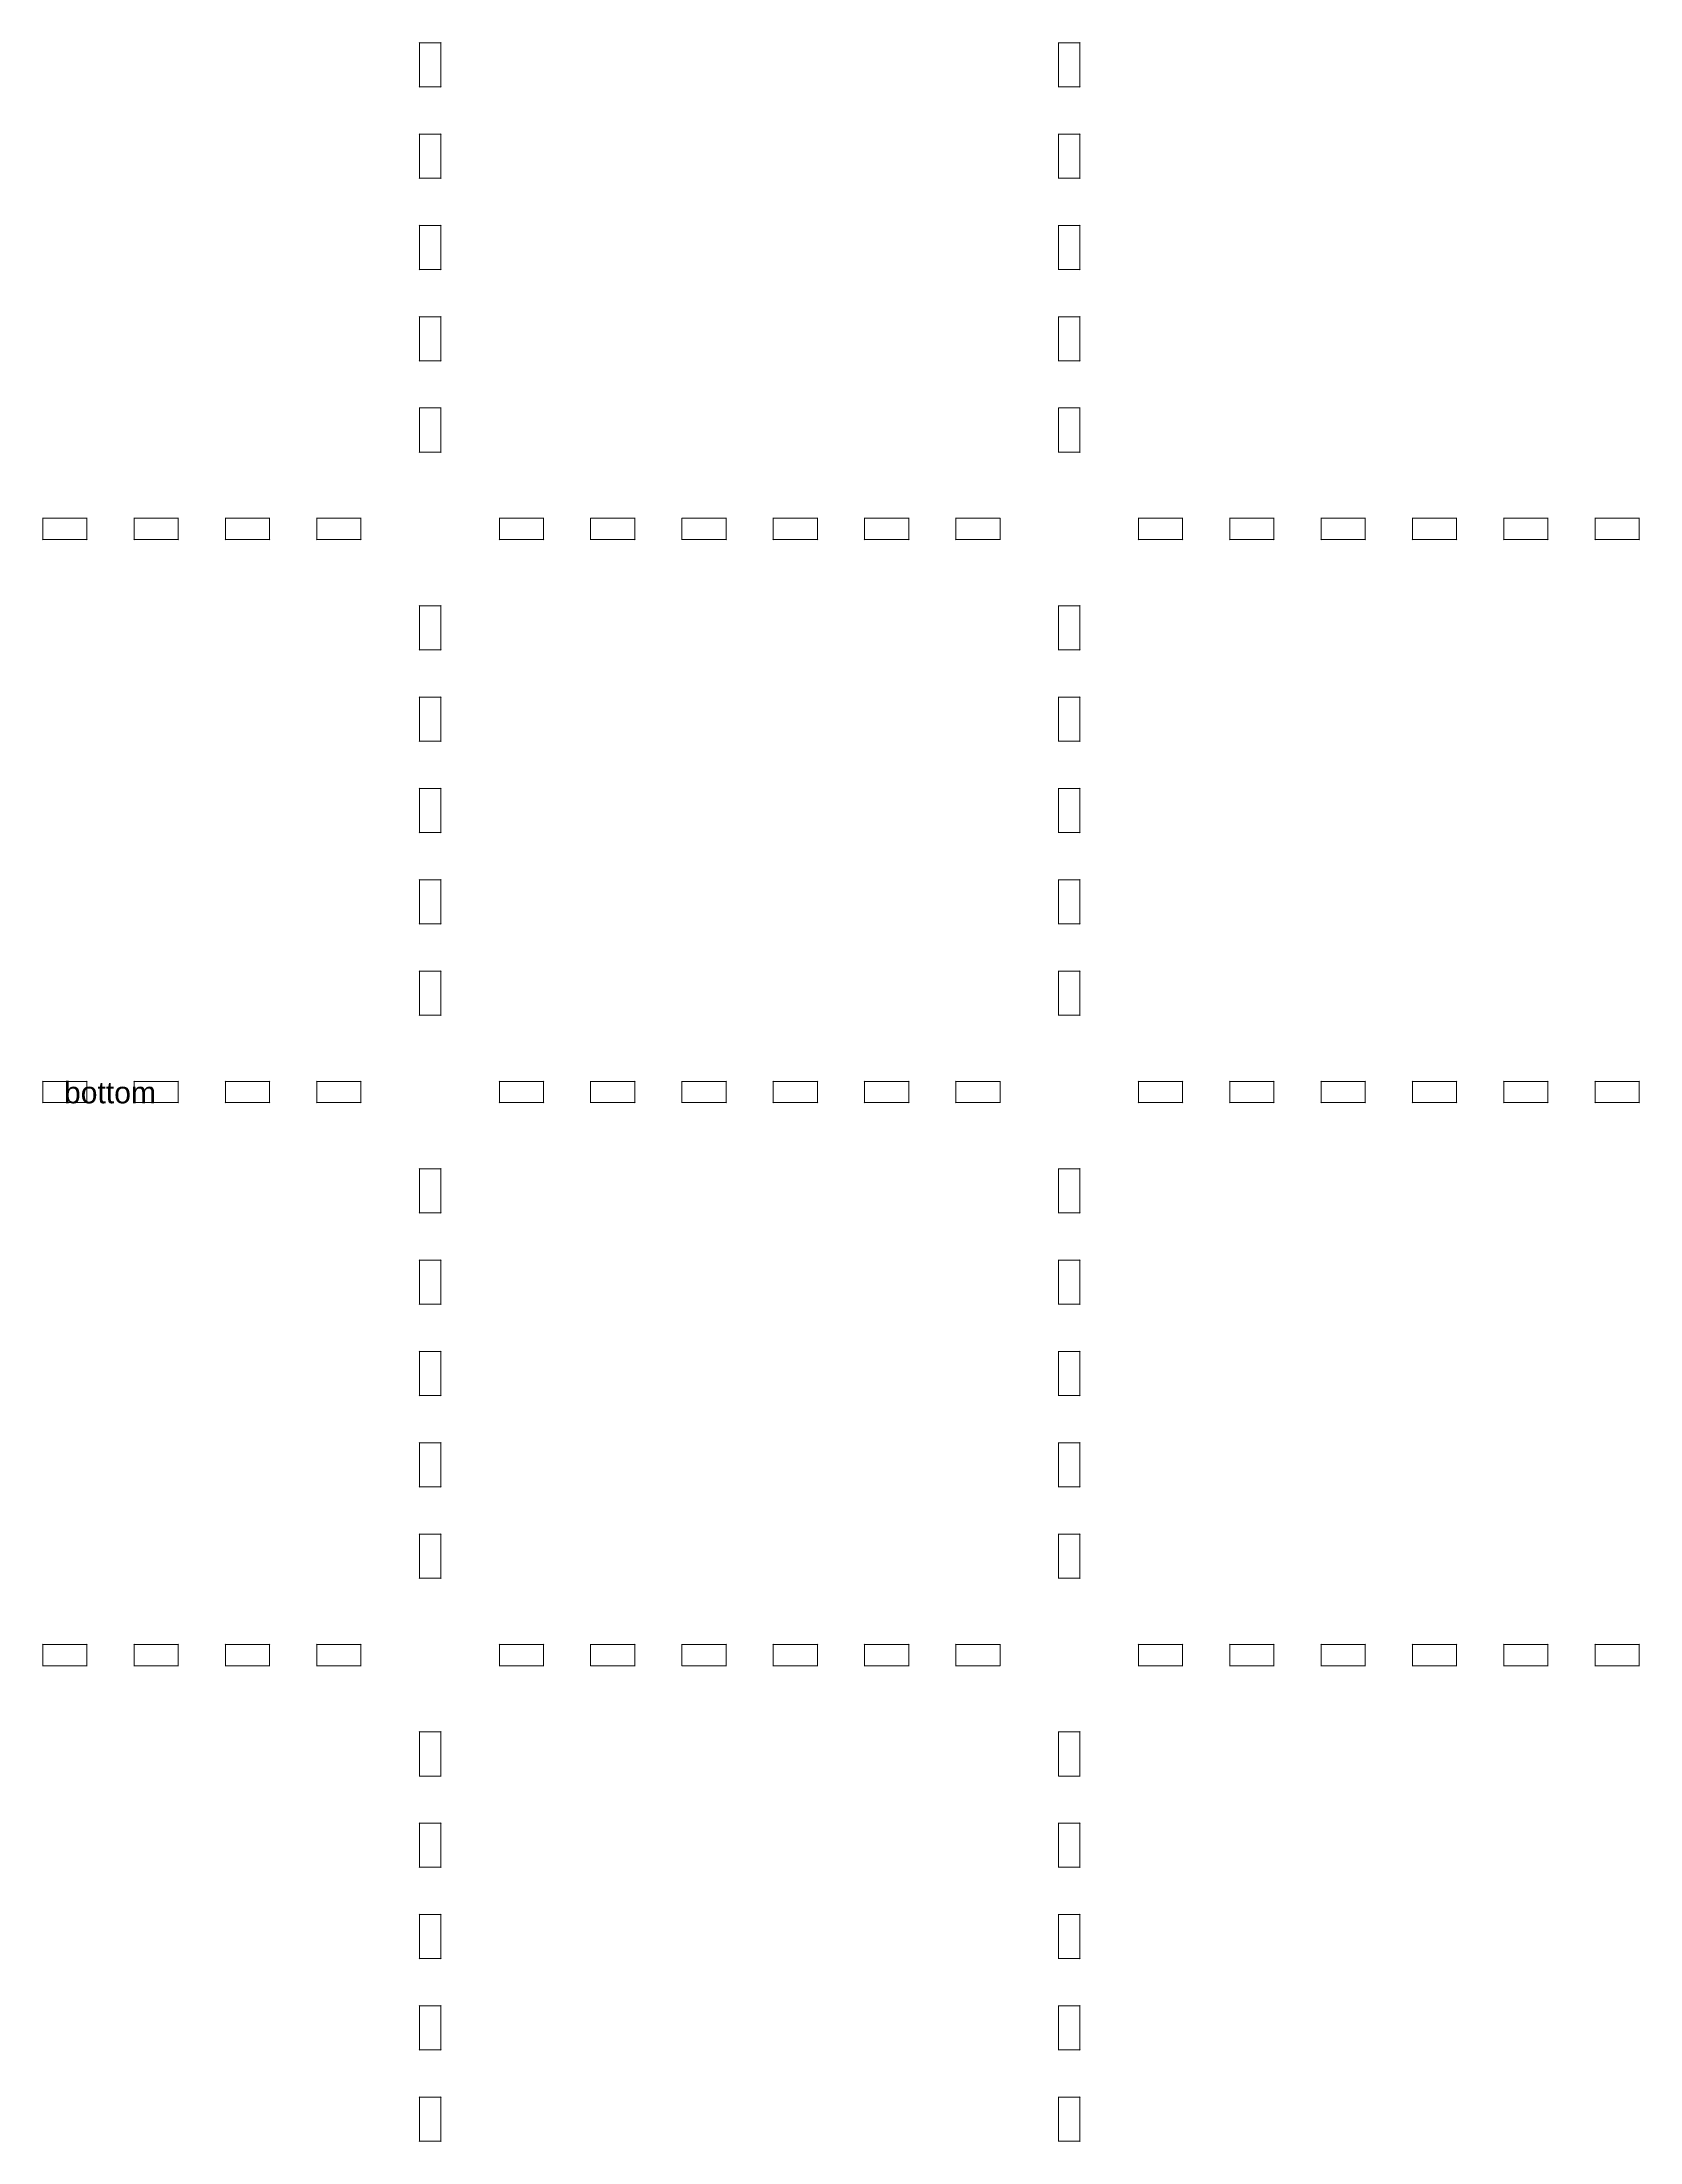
# Model space of a CAD drawing. Header units: millimetres. Extents: x 10 to 734, y 10 to 957.
# Drawn here: x 212.6 to 422.6, y 179 to 455 of the extents above; entities that cross this region are included whole.
import ezdxf

# ---------------------------------------------------------------- set-up
doc = ezdxf.new("R2010")
doc.units = ezdxf.units.MM
doc.header["$MEASUREMENT"] = 0
doc.layers.add('Layer 1', color=7, linetype='Continuous', lineweight=0)

# ---------------------------------------------------------------- blocks, each defined once
blk = doc.blocks.new('Block_3')
at = {"layer": 'Layer 1', "color": 5, "lineweight": 20, "true_color": 0x0000ff}
for points in [[(265, 452), (265, 452), (265, 449.1), (265, 449.1), (265, 449), (265.1, 449.1), (265, 449.1), (265, 449.1), (262.2, 449.1), (262.2, 449.1), (262.1, 449.1), (262.2, 449), (262.2, 449.1), (262.2, 449.1), (262.2, 454.9), (262.2, 454.9), (262.2, 455), (262.1, 454.9), (262.2, 454.9), (262.2, 454.9), (265, 454.9), (265, 454.9), (265.1, 454.9), (265, 455), (265, 454.9), (265, 454.9), (265, 452), (265, 452)], [(349, 452), (349, 452), (349, 449.1), (349, 449.1), (349, 449), (349.1, 449.1), (349, 449.1), (349, 449.1), (346.2, 449.1), (346.2, 449.1), (346.1, 449.1), (346.2, 449), (346.2, 449.1), (346.2, 449.1), (346.2, 454.9), (346.2, 454.9), (346.2, 455), (346.1, 454.9), (346.2, 454.9), (346.2, 454.9), (349, 454.9), (349, 454.9), (349.1, 454.9), (349, 455), (349, 454.9), (349, 454.9), (349, 452), (349, 452)], [(265, 440), (265, 440), (265, 437.1), (265, 437.1), (265, 437), (265.1, 437.1), (265, 437.1), (265, 437.1), (262.2, 437.1), (262.2, 437.1), (262.1, 437.1), (262.2, 437), (262.2, 437.1), (262.2, 437.1), (262.2, 442.9), (262.2, 442.9), (262.2, 443), (262.1, 442.9), (262.2, 442.9), (262.2, 442.9), (265, 442.9), (265, 442.9), (265.1, 442.9), (265, 443), (265, 442.9), (265, 442.9), (265, 440), (265, 440)], [(349, 440), (349, 440), (349, 437.1), (349, 437.1), (349, 437), (349.1, 437.1), (349, 437.1), (349, 437.1), (346.2, 437.1), (346.2, 437.1), (346.1, 437.1), (346.2, 437), (346.2, 437.1), (346.2, 437.1), (346.2, 442.9), (346.2, 442.9), (346.2, 443), (346.1, 442.9), (346.2, 442.9), (346.2, 442.9), (349, 442.9), (349, 442.9), (349.1, 442.9), (349, 443), (349, 442.9), (349, 442.9), (349, 440), (349, 440)], [(265, 428), (265, 428), (265, 425.1), (265, 425.1), (265, 425), (265.1, 425.1), (265, 425.1), (265, 425.1), (262.2, 425.1), (262.2, 425.1), (262.1, 425.1), (262.2, 425), (262.2, 425.1), (262.2, 425.1), (262.2, 430.9), (262.2, 430.9), (262.2, 431), (262.1, 430.9), (262.2, 430.9), (262.2, 430.9), (265, 430.9), (265, 430.9), (265.1, 430.9), (265, 431), (265, 430.9), (265, 430.9), (265, 428), (265, 428)], [(349, 428), (349, 428), (349, 425.1), (349, 425.1), (349, 425), (349.1, 425.1), (349, 425.1), (349, 425.1), (346.2, 425.1), (346.2, 425.1), (346.1, 425.1), (346.2, 425), (346.2, 425.1), (346.2, 425.1), (346.2, 430.9), (346.2, 430.9), (346.2, 431), (346.1, 430.9), (346.2, 430.9), (346.2, 430.9), (349, 430.9), (349, 430.9), (349.1, 430.9), (349, 431), (349, 430.9), (349, 430.9), (349, 428), (349, 428)], [(265, 416), (265, 416), (265, 413.1), (265, 413.1), (265, 413), (265.1, 413.1), (265, 413.1), (265, 413.1), (262.2, 413.1), (262.2, 413.1), (262.1, 413.1), (262.2, 413), (262.2, 413.1), (262.2, 413.1), (262.2, 418.9), (262.2, 418.9), (262.2, 419), (262.1, 418.9), (262.2, 418.9), (262.2, 418.9), (265, 418.9), (265, 418.9), (265.1, 418.9), (265, 419), (265, 418.9), (265, 418.9), (265, 416), (265, 416)], [(349, 416), (349, 416), (349, 413.1), (349, 413.1), (349, 413), (349.1, 413.1), (349, 413.1), (349, 413.1), (346.2, 413.1), (346.2, 413.1), (346.1, 413.1), (346.2, 413), (346.2, 413.1), (346.2, 413.1), (346.2, 418.9), (346.2, 418.9), (346.2, 419), (346.1, 418.9), (346.2, 418.9), (346.2, 418.9), (349, 418.9), (349, 418.9), (349.1, 418.9), (349, 419), (349, 418.9), (349, 418.9), (349, 416), (349, 416)], [(265, 404), (265, 404), (265, 401.1), (265, 401.1), (265, 401), (265.1, 401.1), (265, 401.1), (265, 401.1), (262.2, 401.1), (262.2, 401.1), (262.1, 401.1), (262.2, 401), (262.2, 401.1), (262.2, 401.1), (262.2, 406.9), (262.2, 406.9), (262.2, 407), (262.1, 406.9), (262.2, 406.9), (262.2, 406.9), (265, 406.9), (265, 406.9), (265.1, 406.9), (265, 407), (265, 406.9), (265, 406.9), (265, 404), (265, 404)], [(349, 404), (349, 404), (349, 401.1), (349, 401.1), (349, 401), (349.1, 401.1), (349, 401.1), (349, 401.1), (346.2, 401.1), (346.2, 401.1), (346.1, 401.1), (346.2, 401), (346.2, 401.1), (346.2, 401.1), (346.2, 406.9), (346.2, 406.9), (346.2, 407), (346.1, 406.9), (346.2, 406.9), (346.2, 406.9), (349, 406.9), (349, 406.9), (349.1, 406.9), (349, 407), (349, 406.9), (349, 406.9), (349, 404), (349, 404)], [(215.6, 392.4), (215.6, 392.4), (218.5, 392.4), (218.5, 392.4), (218.6, 392.4), (218.5, 392.5), (218.5, 392.4), (218.5, 392.4), (218.5, 389.6), (218.5, 389.6), (218.5, 389.5), (218.6, 389.6), (218.5, 389.6), (218.5, 389.6), (212.7, 389.6), (212.7, 389.6), (212.6, 389.6), (212.7, 389.5), (212.7, 389.6), (212.7, 389.6), (212.7, 392.4), (212.7, 392.4), (212.7, 392.5), (212.6, 392.4), (212.7, 392.4), (212.7, 392.4), (215.6, 392.4), (215.6, 392.4)], [(227.6, 392.4), (227.6, 392.4), (230.5, 392.4), (230.5, 392.4), (230.6, 392.4), (230.5, 392.5), (230.5, 392.4), (230.5, 392.4), (230.5, 389.6), (230.5, 389.6), (230.5, 389.5), (230.6, 389.6), (230.5, 389.6), (230.5, 389.6), (224.7, 389.6), (224.7, 389.6), (224.6, 389.6), (224.7, 389.5), (224.7, 389.6), (224.7, 389.6), (224.7, 392.4), (224.7, 392.4), (224.7, 392.5), (224.6, 392.4), (224.7, 392.4), (224.7, 392.4), (227.6, 392.4), (227.6, 392.4)], [(239.6, 392.4), (239.6, 392.4), (242.5, 392.4), (242.5, 392.4), (242.6, 392.4), (242.5, 392.5), (242.5, 392.4), (242.5, 392.4), (242.5, 389.6), (242.5, 389.6), (242.5, 389.5), (242.6, 389.6), (242.5, 389.6), (242.5, 389.6), (236.7, 389.6), (236.7, 389.6), (236.6, 389.6), (236.7, 389.5), (236.7, 389.6), (236.7, 389.6), (236.7, 392.4), (236.7, 392.4), (236.7, 392.5), (236.6, 392.4), (236.7, 392.4), (236.7, 392.4), (239.6, 392.4), (239.6, 392.4)], [(251.6, 392.4), (251.6, 392.4), (254.5, 392.4), (254.5, 392.4), (254.6, 392.4), (254.5, 392.5), (254.5, 392.4), (254.5, 392.4), (254.5, 389.6), (254.5, 389.6), (254.5, 389.5), (254.6, 389.6), (254.5, 389.6), (254.5, 389.6), (248.7, 389.6), (248.7, 389.6), (248.6, 389.6), (248.7, 389.5), (248.7, 389.6), (248.7, 389.6), (248.7, 392.4), (248.7, 392.4), (248.7, 392.5), (248.6, 392.4), (248.7, 392.4), (248.7, 392.4), (251.6, 392.4), (251.6, 392.4)], [(275.6, 392.4), (275.6, 392.4), (278.5, 392.4), (278.5, 392.4), (278.6, 392.4), (278.5, 392.5), (278.5, 392.4), (278.5, 392.4), (278.5, 389.6), (278.5, 389.6), (278.5, 389.5), (278.6, 389.6), (278.5, 389.6), (278.5, 389.6), (272.7, 389.6), (272.7, 389.6), (272.6, 389.6), (272.7, 389.5), (272.7, 389.6), (272.7, 389.6), (272.7, 392.4), (272.7, 392.4), (272.7, 392.5), (272.6, 392.4), (272.7, 392.4), (272.7, 392.4), (275.6, 392.4), (275.6, 392.4)], [(287.6, 392.4), (287.6, 392.4), (290.5, 392.4), (290.5, 392.4), (290.6, 392.4), (290.5, 392.5), (290.5, 392.4), (290.5, 392.4), (290.5, 389.6), (290.5, 389.6), (290.5, 389.5), (290.6, 389.6), (290.5, 389.6), (290.5, 389.6), (284.7, 389.6), (284.7, 389.6), (284.6, 389.6), (284.7, 389.5), (284.7, 389.6), (284.7, 389.6), (284.7, 392.4), (284.7, 392.4), (284.7, 392.5), (284.6, 392.4), (284.7, 392.4), (284.7, 392.4), (287.6, 392.4), (287.6, 392.4)], [(299.6, 392.4), (299.6, 392.4), (302.5, 392.4), (302.5, 392.4), (302.6, 392.4), (302.5, 392.5), (302.5, 392.4), (302.5, 392.4), (302.5, 389.6), (302.5, 389.6), (302.5, 389.5), (302.6, 389.6), (302.5, 389.6), (302.5, 389.6), (296.7, 389.6), (296.7, 389.6), (296.6, 389.6), (296.7, 389.5), (296.7, 389.6), (296.7, 389.6), (296.7, 392.4), (296.7, 392.4), (296.7, 392.5), (296.6, 392.4), (296.7, 392.4), (296.7, 392.4), (299.6, 392.4), (299.6, 392.4)], [(311.6, 392.4), (311.6, 392.4), (314.5, 392.4), (314.5, 392.4), (314.6, 392.4), (314.5, 392.5), (314.5, 392.4), (314.5, 392.4), (314.5, 389.6), (314.5, 389.6), (314.5, 389.5), (314.6, 389.6), (314.5, 389.6), (314.5, 389.6), (308.7, 389.6), (308.7, 389.6), (308.6, 389.6), (308.7, 389.5), (308.7, 389.6), (308.7, 389.6), (308.7, 392.4), (308.7, 392.4), (308.7, 392.5), (308.6, 392.4), (308.7, 392.4), (308.7, 392.4), (311.6, 392.4), (311.6, 392.4)], [(323.6, 392.4), (323.6, 392.4), (326.5, 392.4), (326.5, 392.4), (326.6, 392.4), (326.5, 392.5), (326.5, 392.4), (326.5, 392.4), (326.5, 389.6), (326.5, 389.6), (326.5, 389.5), (326.6, 389.6), (326.5, 389.6), (326.5, 389.6), (320.7, 389.6), (320.7, 389.6), (320.6, 389.6), (320.7, 389.5), (320.7, 389.6), (320.7, 389.6), (320.7, 392.4), (320.7, 392.4), (320.7, 392.5), (320.6, 392.4), (320.7, 392.4), (320.7, 392.4), (323.6, 392.4), (323.6, 392.4)], [(335.6, 392.4), (335.6, 392.4), (338.5, 392.4), (338.5, 392.4), (338.6, 392.4), (338.5, 392.5), (338.5, 392.4), (338.5, 392.4), (338.5, 389.6), (338.5, 389.6), (338.5, 389.5), (338.6, 389.6), (338.5, 389.6), (338.5, 389.6), (332.7, 389.6), (332.7, 389.6), (332.6, 389.6), (332.7, 389.5), (332.7, 389.6), (332.7, 389.6), (332.7, 392.4), (332.7, 392.4), (332.7, 392.5), (332.6, 392.4), (332.7, 392.4), (332.7, 392.4), (335.6, 392.4), (335.6, 392.4)], [(359.6, 392.4), (359.6, 392.4), (362.5, 392.4), (362.5, 392.4), (362.6, 392.4), (362.5, 392.5), (362.5, 392.4), (362.5, 392.4), (362.5, 389.6), (362.5, 389.6), (362.5, 389.5), (362.6, 389.6), (362.5, 389.6), (362.5, 389.6), (356.7, 389.6), (356.7, 389.6), (356.6, 389.6), (356.7, 389.5), (356.7, 389.6), (356.7, 389.6), (356.7, 392.4), (356.7, 392.4), (356.7, 392.5), (356.6, 392.4), (356.7, 392.4), (356.7, 392.4), (359.6, 392.4), (359.6, 392.4)], [(371.6, 392.4), (371.6, 392.4), (374.5, 392.4), (374.5, 392.4), (374.6, 392.4), (374.5, 392.5), (374.5, 392.4), (374.5, 392.4), (374.5, 389.6), (374.5, 389.6), (374.5, 389.5), (374.6, 389.6), (374.5, 389.6), (374.5, 389.6), (368.7, 389.6), (368.7, 389.6), (368.6, 389.6), (368.7, 389.5), (368.7, 389.6), (368.7, 389.6), (368.7, 392.4), (368.7, 392.4), (368.7, 392.5), (368.6, 392.4), (368.7, 392.4), (368.7, 392.4), (371.6, 392.4), (371.6, 392.4)], [(383.6, 392.4), (383.6, 392.4), (386.5, 392.4), (386.5, 392.4), (386.6, 392.4), (386.5, 392.5), (386.5, 392.4), (386.5, 392.4), (386.5, 389.6), (386.5, 389.6), (386.5, 389.5), (386.6, 389.6), (386.5, 389.6), (386.5, 389.6), (380.7, 389.6), (380.7, 389.6), (380.6, 389.6), (380.7, 389.5), (380.7, 389.6), (380.7, 389.6), (380.7, 392.4), (380.7, 392.4), (380.7, 392.5), (380.6, 392.4), (380.7, 392.4), (380.7, 392.4), (383.6, 392.4), (383.6, 392.4)], [(395.6, 392.4), (395.6, 392.4), (398.5, 392.4), (398.5, 392.4), (398.6, 392.4), (398.5, 392.5), (398.5, 392.4), (398.5, 392.4), (398.5, 389.6), (398.5, 389.6), (398.5, 389.5), (398.6, 389.6), (398.5, 389.6), (398.5, 389.6), (392.7, 389.6), (392.7, 389.6), (392.6, 389.6), (392.7, 389.5), (392.7, 389.6), (392.7, 389.6), (392.7, 392.4), (392.7, 392.4), (392.7, 392.5), (392.6, 392.4), (392.7, 392.4), (392.7, 392.4), (395.6, 392.4), (395.6, 392.4)], [(407.6, 392.4), (407.6, 392.4), (410.5, 392.4), (410.5, 392.4), (410.6, 392.4), (410.5, 392.5), (410.5, 392.4), (410.5, 392.4), (410.5, 389.6), (410.5, 389.6), (410.5, 389.5), (410.6, 389.6), (410.5, 389.6), (410.5, 389.6), (404.7, 389.6), (404.7, 389.6), (404.6, 389.6), (404.7, 389.5), (404.7, 389.6), (404.7, 389.6), (404.7, 392.4), (404.7, 392.4), (404.7, 392.5), (404.6, 392.4), (404.7, 392.4), (404.7, 392.4), (407.6, 392.4), (407.6, 392.4)], [(419.6, 392.4), (419.6, 392.4), (422.5, 392.4), (422.5, 392.4), (422.6, 392.4), (422.5, 392.5), (422.5, 392.4), (422.5, 392.4), (422.5, 389.6), (422.5, 389.6), (422.5, 389.5), (422.6, 389.6), (422.5, 389.6), (422.5, 389.6), (416.7, 389.6), (416.7, 389.6), (416.6, 389.6), (416.7, 389.5), (416.7, 389.6), (416.7, 389.6), (416.7, 392.4), (416.7, 392.4), (416.7, 392.5), (416.6, 392.4), (416.7, 392.4), (416.7, 392.4), (419.6, 392.4), (419.6, 392.4)], [(265, 378), (265, 378), (265, 375.1), (265, 375.1), (265, 375), (265.1, 375.1), (265, 375.1), (265, 375.1), (262.2, 375.1), (262.2, 375.1), (262.1, 375.1), (262.2, 375), (262.2, 375.1), (262.2, 375.1), (262.2, 380.9), (262.2, 380.9), (262.2, 381), (262.1, 380.9), (262.2, 380.9), (262.2, 380.9), (265, 380.9), (265, 380.9), (265.1, 380.9), (265, 381), (265, 380.9), (265, 380.9), (265, 378), (265, 378)], [(349, 378), (349, 378), (349, 375.1), (349, 375.1), (349, 375), (349.1, 375.1), (349, 375.1), (349, 375.1), (346.2, 375.1), (346.2, 375.1), (346.1, 375.1), (346.2, 375), (346.2, 375.1), (346.2, 375.1), (346.2, 380.9), (346.2, 380.9), (346.2, 381), (346.1, 380.9), (346.2, 380.9), (346.2, 380.9), (349, 380.9), (349, 380.9), (349.1, 380.9), (349, 381), (349, 380.9), (349, 380.9), (349, 378), (349, 378)], [(265, 366), (265, 366), (265, 363.1), (265, 363.1), (265, 363), (265.1, 363.1), (265, 363.1), (265, 363.1), (262.2, 363.1), (262.2, 363.1), (262.1, 363.1), (262.2, 363), (262.2, 363.1), (262.2, 363.1), (262.2, 368.9), (262.2, 368.9), (262.2, 369), (262.1, 368.9), (262.2, 368.9), (262.2, 368.9), (265, 368.9), (265, 368.9), (265.1, 368.9), (265, 369), (265, 368.9), (265, 368.9), (265, 366), (265, 366)], [(349, 366), (349, 366), (349, 363.1), (349, 363.1), (349, 363), (349.1, 363.1), (349, 363.1), (349, 363.1), (346.2, 363.1), (346.2, 363.1), (346.1, 363.1), (346.2, 363), (346.2, 363.1), (346.2, 363.1), (346.2, 368.9), (346.2, 368.9), (346.2, 369), (346.1, 368.9), (346.2, 368.9), (346.2, 368.9), (349, 368.9), (349, 368.9), (349.1, 368.9), (349, 369), (349, 368.9), (349, 368.9), (349, 366), (349, 366)], [(265, 354), (265, 354), (265, 351.1), (265, 351.1), (265, 351), (265.1, 351.1), (265, 351.1), (265, 351.1), (262.2, 351.1), (262.2, 351.1), (262.1, 351.1), (262.2, 351), (262.2, 351.1), (262.2, 351.1), (262.2, 356.9), (262.2, 356.9), (262.2, 357), (262.1, 356.9), (262.2, 356.9), (262.2, 356.9), (265, 356.9), (265, 356.9), (265.1, 356.9), (265, 357), (265, 356.9), (265, 356.9), (265, 354), (265, 354)], [(349, 354), (349, 354), (349, 351.1), (349, 351.1), (349, 351), (349.1, 351.1), (349, 351.1), (349, 351.1), (346.2, 351.1), (346.2, 351.1), (346.1, 351.1), (346.2, 351), (346.2, 351.1), (346.2, 351.1), (346.2, 356.9), (346.2, 356.9), (346.2, 357), (346.1, 356.9), (346.2, 356.9), (346.2, 356.9), (349, 356.9), (349, 356.9), (349.1, 356.9), (349, 357), (349, 356.9), (349, 356.9), (349, 354), (349, 354)], [(265, 342), (265, 342), (265, 339.1), (265, 339.1), (265, 339), (265.1, 339.1), (265, 339.1), (265, 339.1), (262.2, 339.1), (262.2, 339.1), (262.1, 339.1), (262.2, 339), (262.2, 339.1), (262.2, 339.1), (262.2, 344.9), (262.2, 344.9), (262.2, 345), (262.1, 344.9), (262.2, 344.9), (262.2, 344.9), (265, 344.9), (265, 344.9), (265.1, 344.9), (265, 345), (265, 344.9), (265, 344.9), (265, 342), (265, 342)], [(349, 342), (349, 342), (349, 339.1), (349, 339.1), (349, 339), (349.1, 339.1), (349, 339.1), (349, 339.1), (346.2, 339.1), (346.2, 339.1), (346.1, 339.1), (346.2, 339), (346.2, 339.1), (346.2, 339.1), (346.2, 344.9), (346.2, 344.9), (346.2, 345), (346.1, 344.9), (346.2, 344.9), (346.2, 344.9), (349, 344.9), (349, 344.9), (349.1, 344.9), (349, 345), (349, 344.9), (349, 344.9), (349, 342), (349, 342)], [(265, 330), (265, 330), (265, 327.1), (265, 327.1), (265, 327), (265.1, 327.1), (265, 327.1), (265, 327.1), (262.2, 327.1), (262.2, 327.1), (262.1, 327.1), (262.2, 327), (262.2, 327.1), (262.2, 327.1), (262.2, 332.9), (262.2, 332.9), (262.2, 333), (262.1, 332.9), (262.2, 332.9), (262.2, 332.9), (265, 332.9), (265, 332.9), (265.1, 332.9), (265, 333), (265, 332.9), (265, 332.9), (265, 330), (265, 330)], [(349, 330), (349, 330), (349, 327.1), (349, 327.1), (349, 327), (349.1, 327.1), (349, 327.1), (349, 327.1), (346.2, 327.1), (346.2, 327.1), (346.1, 327.1), (346.2, 327), (346.2, 327.1), (346.2, 327.1), (346.2, 332.9), (346.2, 332.9), (346.2, 333), (346.1, 332.9), (346.2, 332.9), (346.2, 332.9), (349, 332.9), (349, 332.9), (349.1, 332.9), (349, 333), (349, 332.9), (349, 332.9), (349, 330), (349, 330)], [(215.6, 318.4), (215.6, 318.4), (218.5, 318.4), (218.5, 318.4), (218.6, 318.4), (218.5, 318.5), (218.5, 318.4), (218.5, 318.4), (218.5, 315.6), (218.5, 315.6), (218.5, 315.5), (218.6, 315.6), (218.5, 315.6), (218.5, 315.6), (212.7, 315.6), (212.7, 315.6), (212.6, 315.6), (212.7, 315.5), (212.7, 315.6), (212.7, 315.6), (212.7, 318.4), (212.7, 318.4), (212.7, 318.5), (212.6, 318.4), (212.7, 318.4), (212.7, 318.4), (215.6, 318.4), (215.6, 318.4)], [(227.6, 318.4), (227.6, 318.4), (230.5, 318.4), (230.5, 318.4), (230.6, 318.4), (230.5, 318.5), (230.5, 318.4), (230.5, 318.4), (230.5, 315.6), (230.5, 315.6), (230.5, 315.5), (230.6, 315.6), (230.5, 315.6), (230.5, 315.6), (224.7, 315.6), (224.7, 315.6), (224.6, 315.6), (224.7, 315.5), (224.7, 315.6), (224.7, 315.6), (224.7, 318.4), (224.7, 318.4), (224.7, 318.5), (224.6, 318.4), (224.7, 318.4), (224.7, 318.4), (227.6, 318.4), (227.6, 318.4)], [(239.6, 318.4), (239.6, 318.4), (242.5, 318.4), (242.5, 318.4), (242.6, 318.4), (242.5, 318.5), (242.5, 318.4), (242.5, 318.4), (242.5, 315.6), (242.5, 315.6), (242.5, 315.5), (242.6, 315.6), (242.5, 315.6), (242.5, 315.6), (236.7, 315.6), (236.7, 315.6), (236.6, 315.6), (236.7, 315.5), (236.7, 315.6), (236.7, 315.6), (236.7, 318.4), (236.7, 318.4), (236.7, 318.5), (236.6, 318.4), (236.7, 318.4), (236.7, 318.4), (239.6, 318.4), (239.6, 318.4)], [(251.6, 318.4), (251.6, 318.4), (254.5, 318.4), (254.5, 318.4), (254.6, 318.4), (254.5, 318.5), (254.5, 318.4), (254.5, 318.4), (254.5, 315.6), (254.5, 315.6), (254.5, 315.5), (254.6, 315.6), (254.5, 315.6), (254.5, 315.6), (248.7, 315.6), (248.7, 315.6), (248.6, 315.6), (248.7, 315.5), (248.7, 315.6), (248.7, 315.6), (248.7, 318.4), (248.7, 318.4), (248.7, 318.5), (248.6, 318.4), (248.7, 318.4), (248.7, 318.4), (251.6, 318.4), (251.6, 318.4)], [(275.6, 318.4), (275.6, 318.4), (278.5, 318.4), (278.5, 318.4), (278.6, 318.4), (278.5, 318.5), (278.5, 318.4), (278.5, 318.4), (278.5, 315.6), (278.5, 315.6), (278.5, 315.5), (278.6, 315.6), (278.5, 315.6), (278.5, 315.6), (272.7, 315.6), (272.7, 315.6), (272.6, 315.6), (272.7, 315.5), (272.7, 315.6), (272.7, 315.6), (272.7, 318.4), (272.7, 318.4), (272.7, 318.5), (272.6, 318.4), (272.7, 318.4), (272.7, 318.4), (275.6, 318.4), (275.6, 318.4)], [(287.6, 318.4), (287.6, 318.4), (290.5, 318.4), (290.5, 318.4), (290.6, 318.4), (290.5, 318.5), (290.5, 318.4), (290.5, 318.4), (290.5, 315.6), (290.5, 315.6), (290.5, 315.5), (290.6, 315.6), (290.5, 315.6), (290.5, 315.6), (284.7, 315.6), (284.7, 315.6), (284.6, 315.6), (284.7, 315.5), (284.7, 315.6), (284.7, 315.6), (284.7, 318.4), (284.7, 318.4), (284.7, 318.5), (284.6, 318.4), (284.7, 318.4), (284.7, 318.4), (287.6, 318.4), (287.6, 318.4)], [(299.6, 318.4), (299.6, 318.4), (302.5, 318.4), (302.5, 318.4), (302.6, 318.4), (302.5, 318.5), (302.5, 318.4), (302.5, 318.4), (302.5, 315.6), (302.5, 315.6), (302.5, 315.5), (302.6, 315.6), (302.5, 315.6), (302.5, 315.6), (296.7, 315.6), (296.7, 315.6), (296.6, 315.6), (296.7, 315.5), (296.7, 315.6), (296.7, 315.6), (296.7, 318.4), (296.7, 318.4), (296.7, 318.5), (296.6, 318.4), (296.7, 318.4), (296.7, 318.4), (299.6, 318.4), (299.6, 318.4)], [(311.6, 318.4), (311.6, 318.4), (314.5, 318.4), (314.5, 318.4), (314.6, 318.4), (314.5, 318.5), (314.5, 318.4), (314.5, 318.4), (314.5, 315.6), (314.5, 315.6), (314.5, 315.5), (314.6, 315.6), (314.5, 315.6), (314.5, 315.6), (308.7, 315.6), (308.7, 315.6), (308.6, 315.6), (308.7, 315.5), (308.7, 315.6), (308.7, 315.6), (308.7, 318.4), (308.7, 318.4), (308.7, 318.5), (308.6, 318.4), (308.7, 318.4), (308.7, 318.4), (311.6, 318.4), (311.6, 318.4)], [(323.6, 318.4), (323.6, 318.4), (326.5, 318.4), (326.5, 318.4), (326.6, 318.4), (326.5, 318.5), (326.5, 318.4), (326.5, 318.4), (326.5, 315.6), (326.5, 315.6), (326.5, 315.5), (326.6, 315.6), (326.5, 315.6), (326.5, 315.6), (320.7, 315.6), (320.7, 315.6), (320.6, 315.6), (320.7, 315.5), (320.7, 315.6), (320.7, 315.6), (320.7, 318.4), (320.7, 318.4), (320.7, 318.5), (320.6, 318.4), (320.7, 318.4), (320.7, 318.4), (323.6, 318.4), (323.6, 318.4)], [(335.6, 318.4), (335.6, 318.4), (338.5, 318.4), (338.5, 318.4), (338.6, 318.4), (338.5, 318.5), (338.5, 318.4), (338.5, 318.4), (338.5, 315.6), (338.5, 315.6), (338.5, 315.5), (338.6, 315.6), (338.5, 315.6), (338.5, 315.6), (332.7, 315.6), (332.7, 315.6), (332.6, 315.6), (332.7, 315.5), (332.7, 315.6), (332.7, 315.6), (332.7, 318.4), (332.7, 318.4), (332.7, 318.5), (332.6, 318.4), (332.7, 318.4), (332.7, 318.4), (335.6, 318.4), (335.6, 318.4)], [(359.6, 318.4), (359.6, 318.4), (362.5, 318.4), (362.5, 318.4), (362.6, 318.4), (362.5, 318.5), (362.5, 318.4), (362.5, 318.4), (362.5, 315.6), (362.5, 315.6), (362.5, 315.5), (362.6, 315.6), (362.5, 315.6), (362.5, 315.6), (356.7, 315.6), (356.7, 315.6), (356.6, 315.6), (356.7, 315.5), (356.7, 315.6), (356.7, 315.6), (356.7, 318.4), (356.7, 318.4), (356.7, 318.5), (356.6, 318.4), (356.7, 318.4), (356.7, 318.4), (359.6, 318.4), (359.6, 318.4)], [(371.6, 318.4), (371.6, 318.4), (374.5, 318.4), (374.5, 318.4), (374.6, 318.4), (374.5, 318.5), (374.5, 318.4), (374.5, 318.4), (374.5, 315.6), (374.5, 315.6), (374.5, 315.5), (374.6, 315.6), (374.5, 315.6), (374.5, 315.6), (368.7, 315.6), (368.7, 315.6), (368.6, 315.6), (368.7, 315.5), (368.7, 315.6), (368.7, 315.6), (368.7, 318.4), (368.7, 318.4), (368.7, 318.5), (368.6, 318.4), (368.7, 318.4), (368.7, 318.4), (371.6, 318.4), (371.6, 318.4)], [(383.6, 318.4), (383.6, 318.4), (386.5, 318.4), (386.5, 318.4), (386.6, 318.4), (386.5, 318.5), (386.5, 318.4), (386.5, 318.4), (386.5, 315.6), (386.5, 315.6), (386.5, 315.5), (386.6, 315.6), (386.5, 315.6), (386.5, 315.6), (380.7, 315.6), (380.7, 315.6), (380.6, 315.6), (380.7, 315.5), (380.7, 315.6), (380.7, 315.6), (380.7, 318.4), (380.7, 318.4), (380.7, 318.5), (380.6, 318.4), (380.7, 318.4), (380.7, 318.4), (383.6, 318.4), (383.6, 318.4)], [(395.6, 318.4), (395.6, 318.4), (398.5, 318.4), (398.5, 318.4), (398.6, 318.4), (398.5, 318.5), (398.5, 318.4), (398.5, 318.4), (398.5, 315.6), (398.5, 315.6), (398.5, 315.5), (398.6, 315.6), (398.5, 315.6), (398.5, 315.6), (392.7, 315.6), (392.7, 315.6), (392.6, 315.6), (392.7, 315.5), (392.7, 315.6), (392.7, 315.6), (392.7, 318.4), (392.7, 318.4), (392.7, 318.5), (392.6, 318.4), (392.7, 318.4), (392.7, 318.4), (395.6, 318.4), (395.6, 318.4)], [(407.6, 318.4), (407.6, 318.4), (410.5, 318.4), (410.5, 318.4), (410.6, 318.4), (410.5, 318.5), (410.5, 318.4), (410.5, 318.4), (410.5, 315.6), (410.5, 315.6), (410.5, 315.5), (410.6, 315.6), (410.5, 315.6), (410.5, 315.6), (404.7, 315.6), (404.7, 315.6), (404.6, 315.6), (404.7, 315.5), (404.7, 315.6), (404.7, 315.6), (404.7, 318.4), (404.7, 318.4), (404.7, 318.5), (404.6, 318.4), (404.7, 318.4), (404.7, 318.4), (407.6, 318.4), (407.6, 318.4)], [(419.6, 318.4), (419.6, 318.4), (422.5, 318.4), (422.5, 318.4), (422.6, 318.4), (422.5, 318.5), (422.5, 318.4), (422.5, 318.4), (422.5, 315.6), (422.5, 315.6), (422.5, 315.5), (422.6, 315.6), (422.5, 315.6), (422.5, 315.6), (416.7, 315.6), (416.7, 315.6), (416.6, 315.6), (416.7, 315.5), (416.7, 315.6), (416.7, 315.6), (416.7, 318.4), (416.7, 318.4), (416.7, 318.5), (416.6, 318.4), (416.7, 318.4), (416.7, 318.4), (419.6, 318.4), (419.6, 318.4)], [(265, 304), (265, 304), (265, 301.1), (265, 301.1), (265, 301), (265.1, 301.1), (265, 301.1), (265, 301.1), (262.2, 301.1), (262.2, 301.1), (262.1, 301.1), (262.2, 301), (262.2, 301.1), (262.2, 301.1), (262.2, 306.9), (262.2, 306.9), (262.2, 307), (262.1, 306.9), (262.2, 306.9), (262.2, 306.9), (265, 306.9), (265, 306.9), (265.1, 306.9), (265, 307), (265, 306.9), (265, 306.9), (265, 304), (265, 304)], [(349, 304), (349, 304), (349, 301.1), (349, 301.1), (349, 301), (349.1, 301.1), (349, 301.1), (349, 301.1), (346.2, 301.1), (346.2, 301.1), (346.1, 301.1), (346.2, 301), (346.2, 301.1), (346.2, 301.1), (346.2, 306.9), (346.2, 306.9), (346.2, 307), (346.1, 306.9), (346.2, 306.9), (346.2, 306.9), (349, 306.9), (349, 306.9), (349.1, 306.9), (349, 307), (349, 306.9), (349, 306.9), (349, 304), (349, 304)], [(265, 292), (265, 292), (265, 289.1), (265, 289.1), (265, 289), (265.1, 289.1), (265, 289.1), (265, 289.1), (262.2, 289.1), (262.2, 289.1), (262.1, 289.1), (262.2, 289), (262.2, 289.1), (262.2, 289.1), (262.2, 294.9), (262.2, 294.9), (262.2, 295), (262.1, 294.9), (262.2, 294.9), (262.2, 294.9), (265, 294.9), (265, 294.9), (265.1, 294.9), (265, 295), (265, 294.9), (265, 294.9), (265, 292), (265, 292)], [(349, 292), (349, 292), (349, 289.1), (349, 289.1), (349, 289), (349.1, 289.1), (349, 289.1), (349, 289.1), (346.2, 289.1), (346.2, 289.1), (346.1, 289.1), (346.2, 289), (346.2, 289.1), (346.2, 289.1), (346.2, 294.9), (346.2, 294.9), (346.2, 295), (346.1, 294.9), (346.2, 294.9), (346.2, 294.9), (349, 294.9), (349, 294.9), (349.1, 294.9), (349, 295), (349, 294.9), (349, 294.9), (349, 292), (349, 292)], [(265, 280), (265, 280), (265, 277.1), (265, 277.1), (265, 277), (265.1, 277.1), (265, 277.1), (265, 277.1), (262.2, 277.1), (262.2, 277.1), (262.1, 277.1), (262.2, 277), (262.2, 277.1), (262.2, 277.1), (262.2, 282.9), (262.2, 282.9), (262.2, 283), (262.1, 282.9), (262.2, 282.9), (262.2, 282.9), (265, 282.9), (265, 282.9), (265.1, 282.9), (265, 283), (265, 282.9), (265, 282.9), (265, 280), (265, 280)], [(349, 280), (349, 280), (349, 277.1), (349, 277.1), (349, 277), (349.1, 277.1), (349, 277.1), (349, 277.1), (346.2, 277.1), (346.2, 277.1), (346.1, 277.1), (346.2, 277), (346.2, 277.1), (346.2, 277.1), (346.2, 282.9), (346.2, 282.9), (346.2, 283), (346.1, 282.9), (346.2, 282.9), (346.2, 282.9), (349, 282.9), (349, 282.9), (349.1, 282.9), (349, 283), (349, 282.9), (349, 282.9), (349, 280), (349, 280)], [(265, 268), (265, 268), (265, 265.1), (265, 265.1), (265, 265), (265.1, 265.1), (265, 265.1), (265, 265.1), (262.2, 265.1), (262.2, 265.1), (262.1, 265.1), (262.2, 265), (262.2, 265.1), (262.2, 265.1), (262.2, 270.9), (262.2, 270.9), (262.2, 271), (262.1, 270.9), (262.2, 270.9), (262.2, 270.9), (265, 270.9), (265, 270.9), (265.1, 270.9), (265, 271), (265, 270.9), (265, 270.9), (265, 268), (265, 268)], [(349, 268), (349, 268), (349, 265.1), (349, 265.1), (349, 265), (349.1, 265.1), (349, 265.1), (349, 265.1), (346.2, 265.1), (346.2, 265.1), (346.1, 265.1), (346.2, 265), (346.2, 265.1), (346.2, 265.1), (346.2, 270.9), (346.2, 270.9), (346.2, 271), (346.1, 270.9), (346.2, 270.9), (346.2, 270.9), (349, 270.9), (349, 270.9), (349.1, 270.9), (349, 271), (349, 270.9), (349, 270.9), (349, 268), (349, 268)], [(265, 256), (265, 256), (265, 253.1), (265, 253.1), (265, 253), (265.1, 253.1), (265, 253.1), (265, 253.1), (262.2, 253.1), (262.2, 253.1), (262.1, 253.1), (262.2, 253), (262.2, 253.1), (262.2, 253.1), (262.2, 258.9), (262.2, 258.9), (262.2, 259), (262.1, 258.9), (262.2, 258.9), (262.2, 258.9), (265, 258.9), (265, 258.9), (265.1, 258.9), (265, 259), (265, 258.9), (265, 258.9), (265, 256), (265, 256)], [(349, 256), (349, 256), (349, 253.1), (349, 253.1), (349, 253), (349.1, 253.1), (349, 253.1), (349, 253.1), (346.2, 253.1), (346.2, 253.1), (346.1, 253.1), (346.2, 253), (346.2, 253.1), (346.2, 253.1), (346.2, 258.9), (346.2, 258.9), (346.2, 259), (346.1, 258.9), (346.2, 258.9), (346.2, 258.9), (349, 258.9), (349, 258.9), (349.1, 258.9), (349, 259), (349, 258.9), (349, 258.9), (349, 256), (349, 256)], [(215.6, 244.4), (215.6, 244.4), (218.5, 244.4), (218.5, 244.4), (218.6, 244.4), (218.5, 244.5), (218.5, 244.4), (218.5, 244.4), (218.5, 241.6), (218.5, 241.6), (218.5, 241.5), (218.6, 241.6), (218.5, 241.6), (218.5, 241.6), (212.7, 241.6), (212.7, 241.6), (212.6, 241.6), (212.7, 241.5), (212.7, 241.6), (212.7, 241.6), (212.7, 244.4), (212.7, 244.4), (212.7, 244.5), (212.6, 244.4), (212.7, 244.4), (212.7, 244.4), (215.6, 244.4), (215.6, 244.4)], [(227.6, 244.4), (227.6, 244.4), (230.5, 244.4), (230.5, 244.4), (230.6, 244.4), (230.5, 244.5), (230.5, 244.4), (230.5, 244.4), (230.5, 241.6), (230.5, 241.6), (230.5, 241.5), (230.6, 241.6), (230.5, 241.6), (230.5, 241.6), (224.7, 241.6), (224.7, 241.6), (224.6, 241.6), (224.7, 241.5), (224.7, 241.6), (224.7, 241.6), (224.7, 244.4), (224.7, 244.4), (224.7, 244.5), (224.6, 244.4), (224.7, 244.4), (224.7, 244.4), (227.6, 244.4), (227.6, 244.4)], [(239.6, 244.4), (239.6, 244.4), (242.5, 244.4), (242.5, 244.4), (242.6, 244.4), (242.5, 244.5), (242.5, 244.4), (242.5, 244.4), (242.5, 241.6), (242.5, 241.6), (242.5, 241.5), (242.6, 241.6), (242.5, 241.6), (242.5, 241.6), (236.7, 241.6), (236.7, 241.6), (236.6, 241.6), (236.7, 241.5), (236.7, 241.6), (236.7, 241.6), (236.7, 244.4), (236.7, 244.4), (236.7, 244.5), (236.6, 244.4), (236.7, 244.4), (236.7, 244.4), (239.6, 244.4), (239.6, 244.4)], [(251.6, 244.4), (251.6, 244.4), (254.5, 244.4), (254.5, 244.4), (254.6, 244.4), (254.5, 244.5), (254.5, 244.4), (254.5, 244.4), (254.5, 241.6), (254.5, 241.6), (254.5, 241.5), (254.6, 241.6), (254.5, 241.6), (254.5, 241.6), (248.7, 241.6), (248.7, 241.6), (248.6, 241.6), (248.7, 241.5), (248.7, 241.6), (248.7, 241.6), (248.7, 244.4), (248.7, 244.4), (248.7, 244.5), (248.6, 244.4), (248.7, 244.4), (248.7, 244.4), (251.6, 244.4), (251.6, 244.4)], [(275.6, 244.4), (275.6, 244.4), (278.5, 244.4), (278.5, 244.4), (278.6, 244.4), (278.5, 244.5), (278.5, 244.4), (278.5, 244.4), (278.5, 241.6), (278.5, 241.6), (278.5, 241.5), (278.6, 241.6), (278.5, 241.6), (278.5, 241.6), (272.7, 241.6), (272.7, 241.6), (272.6, 241.6), (272.7, 241.5), (272.7, 241.6), (272.7, 241.6), (272.7, 244.4), (272.7, 244.4), (272.7, 244.5), (272.6, 244.4), (272.7, 244.4), (272.7, 244.4), (275.6, 244.4), (275.6, 244.4)], [(287.6, 244.4), (287.6, 244.4), (290.5, 244.4), (290.5, 244.4), (290.6, 244.4), (290.5, 244.5), (290.5, 244.4), (290.5, 244.4), (290.5, 241.6), (290.5, 241.6), (290.5, 241.5), (290.6, 241.6), (290.5, 241.6), (290.5, 241.6), (284.7, 241.6), (284.7, 241.6), (284.6, 241.6), (284.7, 241.5), (284.7, 241.6), (284.7, 241.6), (284.7, 244.4), (284.7, 244.4), (284.7, 244.5), (284.6, 244.4), (284.7, 244.4), (284.7, 244.4), (287.6, 244.4), (287.6, 244.4)], [(299.6, 244.4), (299.6, 244.4), (302.5, 244.4), (302.5, 244.4), (302.6, 244.4), (302.5, 244.5), (302.5, 244.4), (302.5, 244.4), (302.5, 241.6), (302.5, 241.6), (302.5, 241.5), (302.6, 241.6), (302.5, 241.6), (302.5, 241.6), (296.7, 241.6), (296.7, 241.6), (296.6, 241.6), (296.7, 241.5), (296.7, 241.6), (296.7, 241.6), (296.7, 244.4), (296.7, 244.4), (296.7, 244.5), (296.6, 244.4), (296.7, 244.4), (296.7, 244.4), (299.6, 244.4), (299.6, 244.4)], [(311.6, 244.4), (311.6, 244.4), (314.5, 244.4), (314.5, 244.4), (314.6, 244.4), (314.5, 244.5), (314.5, 244.4), (314.5, 244.4), (314.5, 241.6), (314.5, 241.6), (314.5, 241.5), (314.6, 241.6), (314.5, 241.6), (314.5, 241.6), (308.7, 241.6), (308.7, 241.6), (308.6, 241.6), (308.7, 241.5), (308.7, 241.6), (308.7, 241.6), (308.7, 244.4), (308.7, 244.4), (308.7, 244.5), (308.6, 244.4), (308.7, 244.4), (308.7, 244.4), (311.6, 244.4), (311.6, 244.4)], [(323.6, 244.4), (323.6, 244.4), (326.5, 244.4), (326.5, 244.4), (326.6, 244.4), (326.5, 244.5), (326.5, 244.4), (326.5, 244.4), (326.5, 241.6), (326.5, 241.6), (326.5, 241.5), (326.6, 241.6), (326.5, 241.6), (326.5, 241.6), (320.7, 241.6), (320.7, 241.6), (320.6, 241.6), (320.7, 241.5), (320.7, 241.6), (320.7, 241.6), (320.7, 244.4), (320.7, 244.4), (320.7, 244.5), (320.6, 244.4), (320.7, 244.4), (320.7, 244.4), (323.6, 244.4), (323.6, 244.4)], [(335.6, 244.4), (335.6, 244.4), (338.5, 244.4), (338.5, 244.4), (338.6, 244.4), (338.5, 244.5), (338.5, 244.4), (338.5, 244.4), (338.5, 241.6), (338.5, 241.6), (338.5, 241.5), (338.6, 241.6), (338.5, 241.6), (338.5, 241.6), (332.7, 241.6), (332.7, 241.6), (332.6, 241.6), (332.7, 241.5), (332.7, 241.6), (332.7, 241.6), (332.7, 244.4), (332.7, 244.4), (332.7, 244.5), (332.6, 244.4), (332.7, 244.4), (332.7, 244.4), (335.6, 244.4), (335.6, 244.4)], [(359.6, 244.4), (359.6, 244.4), (362.5, 244.4), (362.5, 244.4), (362.6, 244.4), (362.5, 244.5), (362.5, 244.4), (362.5, 244.4), (362.5, 241.6), (362.5, 241.6), (362.5, 241.5), (362.6, 241.6), (362.5, 241.6), (362.5, 241.6), (356.7, 241.6), (356.7, 241.6), (356.6, 241.6), (356.7, 241.5), (356.7, 241.6), (356.7, 241.6), (356.7, 244.4), (356.7, 244.4), (356.7, 244.5), (356.6, 244.4), (356.7, 244.4), (356.7, 244.4), (359.6, 244.4), (359.6, 244.4)], [(371.6, 244.4), (371.6, 244.4), (374.5, 244.4), (374.5, 244.4), (374.6, 244.4), (374.5, 244.5), (374.5, 244.4), (374.5, 244.4), (374.5, 241.6), (374.5, 241.6), (374.5, 241.5), (374.6, 241.6), (374.5, 241.6), (374.5, 241.6), (368.7, 241.6), (368.7, 241.6), (368.6, 241.6), (368.7, 241.5), (368.7, 241.6), (368.7, 241.6), (368.7, 244.4), (368.7, 244.4), (368.7, 244.5), (368.6, 244.4), (368.7, 244.4), (368.7, 244.4), (371.6, 244.4), (371.6, 244.4)], [(383.6, 244.4), (383.6, 244.4), (386.5, 244.4), (386.5, 244.4), (386.6, 244.4), (386.5, 244.5), (386.5, 244.4), (386.5, 244.4), (386.5, 241.6), (386.5, 241.6), (386.5, 241.5), (386.6, 241.6), (386.5, 241.6), (386.5, 241.6), (380.7, 241.6), (380.7, 241.6), (380.6, 241.6), (380.7, 241.5), (380.7, 241.6), (380.7, 241.6), (380.7, 244.4), (380.7, 244.4), (380.7, 244.5), (380.6, 244.4), (380.7, 244.4), (380.7, 244.4), (383.6, 244.4), (383.6, 244.4)], [(395.6, 244.4), (395.6, 244.4), (398.5, 244.4), (398.5, 244.4), (398.6, 244.4), (398.5, 244.5), (398.5, 244.4), (398.5, 244.4), (398.5, 241.6), (398.5, 241.6), (398.5, 241.5), (398.6, 241.6), (398.5, 241.6), (398.5, 241.6), (392.7, 241.6), (392.7, 241.6), (392.6, 241.6), (392.7, 241.5), (392.7, 241.6), (392.7, 241.6), (392.7, 244.4), (392.7, 244.4), (392.7, 244.5), (392.6, 244.4), (392.7, 244.4), (392.7, 244.4), (395.6, 244.4), (395.6, 244.4)], [(407.6, 244.4), (407.6, 244.4), (410.5, 244.4), (410.5, 244.4), (410.6, 244.4), (410.5, 244.5), (410.5, 244.4), (410.5, 244.4), (410.5, 241.6), (410.5, 241.6), (410.5, 241.5), (410.6, 241.6), (410.5, 241.6), (410.5, 241.6), (404.7, 241.6), (404.7, 241.6), (404.6, 241.6), (404.7, 241.5), (404.7, 241.6), (404.7, 241.6), (404.7, 244.4), (404.7, 244.4), (404.7, 244.5), (404.6, 244.4), (404.7, 244.4), (404.7, 244.4), (407.6, 244.4), (407.6, 244.4)], [(419.6, 244.4), (419.6, 244.4), (422.5, 244.4), (422.5, 244.4), (422.6, 244.4), (422.5, 244.5), (422.5, 244.4), (422.5, 244.4), (422.5, 241.6), (422.5, 241.6), (422.5, 241.5), (422.6, 241.6), (422.5, 241.6), (422.5, 241.6), (416.7, 241.6), (416.7, 241.6), (416.6, 241.6), (416.7, 241.5), (416.7, 241.6), (416.7, 241.6), (416.7, 244.4), (416.7, 244.4), (416.7, 244.5), (416.6, 244.4), (416.7, 244.4), (416.7, 244.4), (419.6, 244.4), (419.6, 244.4)], [(265, 230), (265, 230), (265, 227.1), (265, 227.1), (265, 227), (265.1, 227.1), (265, 227.1), (265, 227.1), (262.2, 227.1), (262.2, 227.1), (262.1, 227.1), (262.2, 227), (262.2, 227.1), (262.2, 227.1), (262.2, 232.9), (262.2, 232.9), (262.2, 233), (262.1, 232.9), (262.2, 232.9), (262.2, 232.9), (265, 232.9), (265, 232.9), (265.1, 232.9), (265, 233), (265, 232.9), (265, 232.9), (265, 230), (265, 230)], [(349, 230), (349, 230), (349, 227.1), (349, 227.1), (349, 227), (349.1, 227.1), (349, 227.1), (349, 227.1), (346.2, 227.1), (346.2, 227.1), (346.1, 227.1), (346.2, 227), (346.2, 227.1), (346.2, 227.1), (346.2, 232.9), (346.2, 232.9), (346.2, 233), (346.1, 232.9), (346.2, 232.9), (346.2, 232.9), (349, 232.9), (349, 232.9), (349.1, 232.9), (349, 233), (349, 232.9), (349, 232.9), (349, 230), (349, 230)], [(265, 218), (265, 218), (265, 215.1), (265, 215.1), (265, 215), (265.1, 215.1), (265, 215.1), (265, 215.1), (262.2, 215.1), (262.2, 215.1), (262.1, 215.1), (262.2, 215), (262.2, 215.1), (262.2, 215.1), (262.2, 220.9), (262.2, 220.9), (262.2, 221), (262.1, 220.9), (262.2, 220.9), (262.2, 220.9), (265, 220.9), (265, 220.9), (265.1, 220.9), (265, 221), (265, 220.9), (265, 220.9), (265, 218), (265, 218)], [(349, 218), (349, 218), (349, 215.1), (349, 215.1), (349, 215), (349.1, 215.1), (349, 215.1), (349, 215.1), (346.2, 215.1), (346.2, 215.1), (346.1, 215.1), (346.2, 215), (346.2, 215.1), (346.2, 215.1), (346.2, 220.9), (346.2, 220.9), (346.2, 221), (346.1, 220.9), (346.2, 220.9), (346.2, 220.9), (349, 220.9), (349, 220.9), (349.1, 220.9), (349, 221), (349, 220.9), (349, 220.9), (349, 218), (349, 218)], [(265, 206), (265, 206), (265, 203.1), (265, 203.1), (265, 203), (265.1, 203.1), (265, 203.1), (265, 203.1), (262.2, 203.1), (262.2, 203.1), (262.1, 203.1), (262.2, 203), (262.2, 203.1), (262.2, 203.1), (262.2, 208.9), (262.2, 208.9), (262.2, 209), (262.1, 208.9), (262.2, 208.9), (262.2, 208.9), (265, 208.9), (265, 208.9), (265.1, 208.9), (265, 209), (265, 208.9), (265, 208.9), (265, 206), (265, 206)], [(349, 206), (349, 206), (349, 203.1), (349, 203.1), (349, 203), (349.1, 203.1), (349, 203.1), (349, 203.1), (346.2, 203.1), (346.2, 203.1), (346.1, 203.1), (346.2, 203), (346.2, 203.1), (346.2, 203.1), (346.2, 208.9), (346.2, 208.9), (346.2, 209), (346.1, 208.9), (346.2, 208.9), (346.2, 208.9), (349, 208.9), (349, 208.9), (349.1, 208.9), (349, 209), (349, 208.9), (349, 208.9), (349, 206), (349, 206)], [(265, 194), (265, 194), (265, 191.1), (265, 191.1), (265, 191), (265.1, 191.1), (265, 191.1), (265, 191.1), (262.2, 191.1), (262.2, 191.1), (262.1, 191.1), (262.2, 191), (262.2, 191.1), (262.2, 191.1), (262.2, 196.9), (262.2, 196.9), (262.2, 197), (262.1, 196.9), (262.2, 196.9), (262.2, 196.9), (265, 196.9), (265, 196.9), (265.1, 196.9), (265, 197), (265, 196.9), (265, 196.9), (265, 194), (265, 194)], [(349, 194), (349, 194), (349, 191.1), (349, 191.1), (349, 191), (349.1, 191.1), (349, 191.1), (349, 191.1), (346.2, 191.1), (346.2, 191.1), (346.1, 191.1), (346.2, 191), (346.2, 191.1), (346.2, 191.1), (346.2, 196.9), (346.2, 196.9), (346.2, 197), (346.1, 196.9), (346.2, 196.9), (346.2, 196.9), (349, 196.9), (349, 196.9), (349.1, 196.9), (349, 197), (349, 196.9), (349, 196.9), (349, 194), (349, 194)], [(265, 182), (265, 182), (265, 179.1), (265, 179.1), (265, 179), (265.1, 179.1), (265, 179.1), (265, 179.1), (262.2, 179.1), (262.2, 179.1), (262.1, 179.1), (262.2, 179), (262.2, 179.1), (262.2, 179.1), (262.2, 184.9), (262.2, 184.9), (262.2, 185), (262.1, 184.9), (262.2, 184.9), (262.2, 184.9), (265, 184.9), (265, 184.9), (265.1, 184.9), (265, 185), (265, 184.9), (265, 184.9), (265, 182), (265, 182)], [(349, 182), (349, 182), (349, 179.1), (349, 179.1), (349, 179), (349.1, 179.1), (349, 179.1), (349, 179.1), (346.2, 179.1), (346.2, 179.1), (346.1, 179.1), (346.2, 179), (346.2, 179.1), (346.2, 179.1), (346.2, 184.9), (346.2, 184.9), (346.2, 185), (346.1, 184.9), (346.2, 184.9), (346.2, 184.9), (349, 184.9), (349, 184.9), (349.1, 184.9), (349, 185), (349, 184.9), (349, 184.9), (349, 182), (349, 182)]]:
    blk.add_open_spline(points, degree=3, knots=[0, 0, 0, 0, 1, 1, 1, 2, 2, 2, 3, 3, 3, 4, 4, 4, 5, 5, 5, 6, 6, 6, 7, 7, 7, 8, 8, 8, 9, 9, 9, 9], dxfattribs=at)
at = {"layer": 'Layer 1', "insert": (215.49, 315.47), "char_height": 0.2, "attachment_point": 7}
blk.add_mtext('\\C1;\\c255;\\FArial|b0|i0|c1;\\H2.832000;\\W1.000000;bottom', dxfattribs=at)

msp = doc.modelspace()

# ---------------------------------------------------------------- block references
at = {"layer": 'Layer 1'}
msp.add_blockref('Block_3', (0, 0), dxfattribs=at)

doc.saveas('drawing.dxf')
